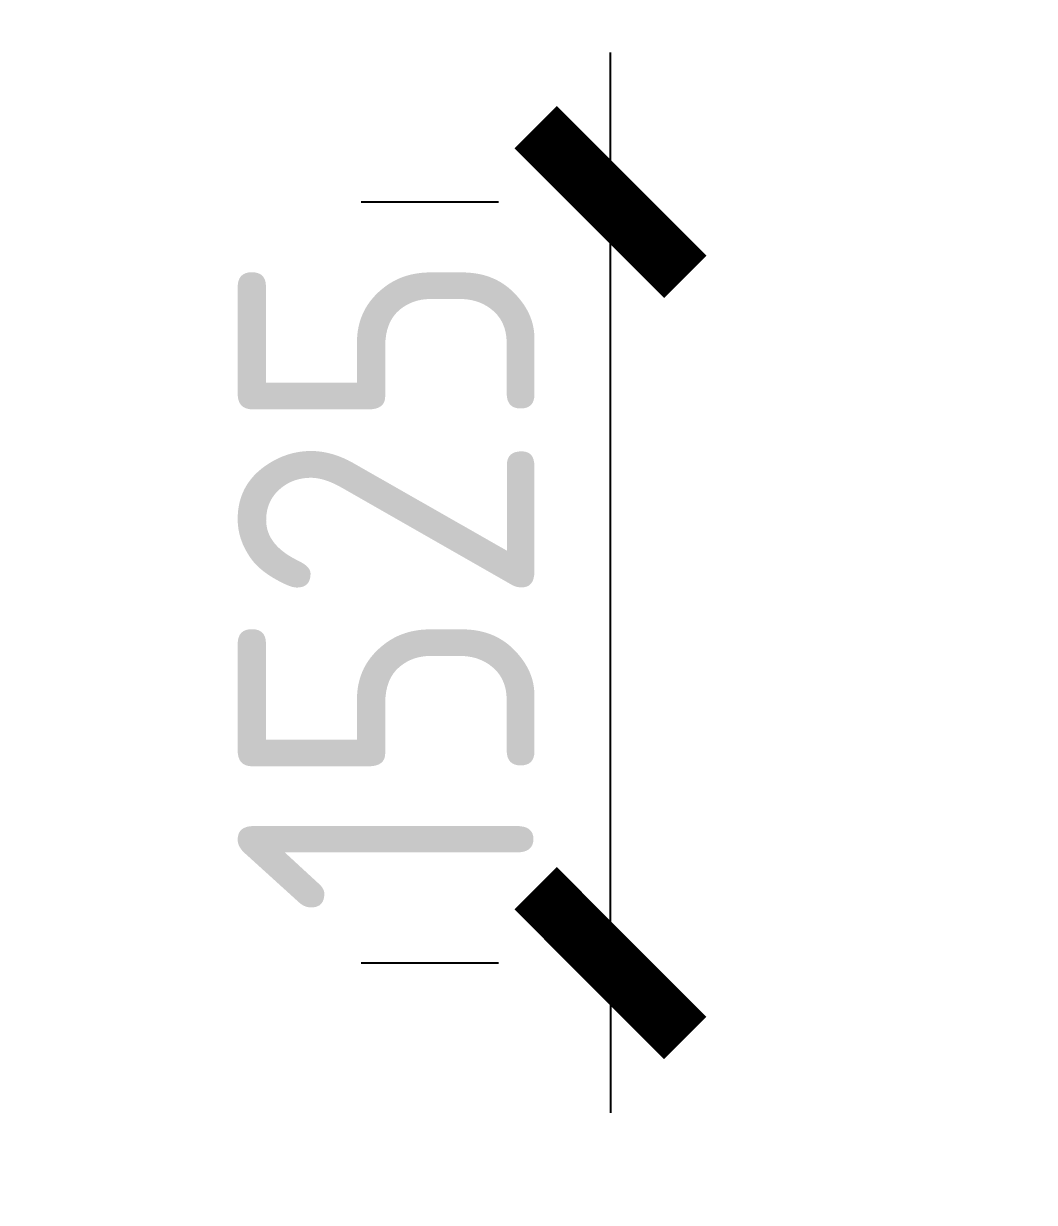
# Model space of a CAD drawing. Header units: inches. Extents: x 0 to 1813292486, y 0 to 3473589894.
# Drawn here: x 599877256 to 599879283, y 3473256339 to 3473258701 of the extents above; entities that cross this region are included whole.
import ezdxf

# ---------------------------------------------------------------- set-up
doc = ezdxf.new("R2010")
doc.units = ezdxf.units.IN
doc.header["$LTSCALE"] = 1000
doc.header["$MEASUREMENT"] = 0
for name, color, linetype in [('A-Anno-Note', 241, 'Continuous'), ('AX-MALL-P02-200$0$A-Anno-Note', 241, 'Continuous'), ('AX-MALL-WALL-P02$0$A-Anno-Note', 241, 'Continuous'), ('AX-MALL-WALL-P02-QT$0$A-Anno-Dims', 3, 'Continuous')]:
    doc.layers.add(name, color=color, linetype=linetype)
doc.styles.add('AX-MALL-WALL-P02-QT$0$_TCH_DIM_T3', font='gbenor.shx')
doc.dimstyles.new('AX-MALL-WALL-P02-QT$0$_TCH_ARCH&&200', dxfattribs={"dimtxt": 595, "dimasz": 300, "dimexe": 500, "dimexo": 500, "dimgap": 152.5, "dimtad": 1, "dimdec": 0, "dimzin": 0, "dimdsep": 46, "dimtxsty": 'AX-MALL-WALL-P02-QT$0$_TCH_DIM_T3', "dimblk": 'AX-MALL-WALL-P02-QT$0$_ArchTick', "dimcen": 0.09, "dimclrt": 7, "dimazin": 2, "dimtfac": 1, "dimtdec": 0, "dimtix": 1, "dimtmove": 2, "dimatfit": 3, "dimfxl": 500, "dimtolj": 1, "dimtzin": 0, "dimarcsym": 0})

# ---------------------------------------------------------------- blocks, each defined once
blk = doc.blocks.new('AX-MALL-WALL-P02-QT$0$_ArchTick')
at = {"color": 0, "linetype": 'ByBlock', "const_width": 0.4}
blk.add_lwpolyline([(-0.5, -0.5), (0.5, 0.5)], dxfattribs=at)
blk = doc.blocks.new('*D471')
at = {"layer": 'AX-MALL-WALL-P02-QT$0$A-Anno-Dims', "color": 0, "lineweight": -2, "transparency": 16777216}
for p, q in [((599741972, 3473360115.8), (599742076.7, 3473360396.9)), ((599741761.9, 3473360194.1), (599741503.4, 3473360290.3)), ((599741439.6, 3473358686.7), (599741972, 3473360115.8)), ((599741229.5, 3473358765), (599740971, 3473358861.3)), ((599741439.6, 3473358686.7), (599741334.9, 3473358405.6))]:
    blk.add_line(p, q, dxfattribs=at)
at = {"layer": 'AX-MALL-WALL-P02-QT$0$A-Anno-Dims', "color": 0, "lineweight": -2, "transparency": 16777216, "xscale": 300, "yscale": 300, "zscale": 300}
for p, rotation in [((599741972, 3473360115.8), 249.5681688284729), ((599741439.6, 3473358686.7), 69.56816882847292)]:
    blk.add_blockref('AX-MALL-WALL-P02-QT$0$_ArchTick', p, dxfattribs=dict(at, rotation=rotation))
at = {"layer": 'AX-MALL-WALL-P02-QT$0$A-Anno-Dims', "color": 7, "transparency": 16777216, "insert": (599741284.1, 3473359558.4), "char_height": 595, "attachment_point": 5, "rotation": 69.5682, "style": 'AX-MALL-WALL-P02-QT$0$_TCH_DIM_T3'}
blk.add_mtext('\\A1;1525', dxfattribs=at)
blk = doc.blocks.new('AX-MALL-WALL-P02-QT')
at = {"layer": 'AX-MALL-WALL-P02-QT$0$A-Anno-Dims'}
dim = blk.add_aligned_dim(p1=(599741698.1, 3473358590.4), p2=(599742230.4, 3473360019.5), distance=275.8, dimstyle='AX-MALL-WALL-P02-QT$0$_TCH_ARCH&&200', dxfattribs=at)
dim.commit()
dim.dimension.update_dxf_attribs({"geometry": '*D471', "text_midpoint": (599741284.1, 3473359558.4)})
blk = doc.blocks.new('AX-MALL-WALL-P02')
at = {"layer": 'AX-MALL-WALL-P02$0$A-Anno-Note'}
blk.add_blockref('AX-MALL-WALL-P02-QT', (0, 0), dxfattribs=at)
blk = doc.blocks.new('AX-MALL-P02-200')
at = {"layer": 'AX-MALL-P02-200$0$A-Anno-Note'}
blk.add_blockref('AX-MALL-WALL-P02', (0, 0), dxfattribs=at)

msp = doc.modelspace()

# ---------------------------------------------------------------- block references
at = {"layer": 'A-Anno-Note', "rotation": 20.43183869077545}
msp.add_blockref('AX-MALL-P02-200', (1250392458.5, 9048125.7), dxfattribs=at)

doc.saveas('drawing.dxf')
